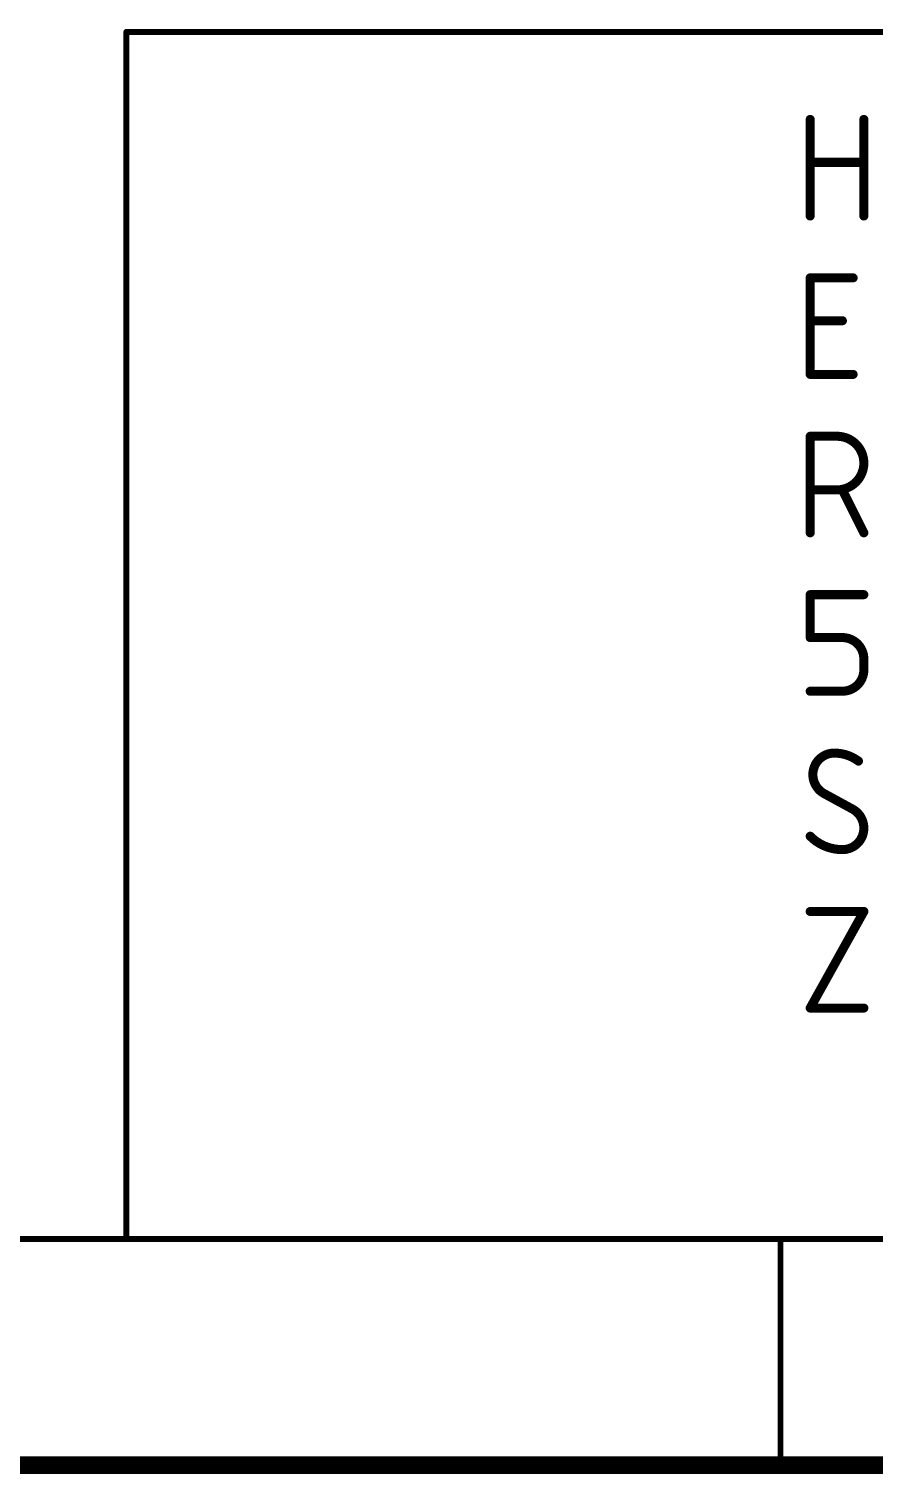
# Model space of a CAD drawing. Extents: x -10 to 250, y 0 to 179.
# Drawn here: x 149.49 to 163.71, y -0.15 to 24.18 of the extents above; entities that cross this region are included whole.
import ezdxf

# ---------------------------------------------------------------- set-up
doc = ezdxf.new("R2010")
doc.units = 0
doc.layers.add('94', color=14, linetype='CONTINUOUS')

msp = doc.modelspace()

# ---------------------------------------------------------------- linework, layer by layer
at = {"layer": '94'}
for points, const_width in [([(151.13, 3.81), (151.13, 24.13)], 0.1016), ([(151.13, 24.13), (205.105, 24.13)], 0.1016), ([(162.6362, 21.0312), (162.6362, 22.6568)], 0.1524), ([(163.5393, 22.6568), (163.5393, 21.0312)], 0.1524), ([(162.6362, 21.9343), (163.5393, 21.9343)], 0.1524), ([(162.6362, 18.3642), (162.6362, 19.9898)], 0.1524), ([(162.6362, 19.9898), (163.3587, 19.9898)], 0.1524), ([(162.6362, 19.2673), (163.1781, 19.2673)], 0.1524), ([(163.3587, 18.3642), (162.6362, 18.3642)], 0.1524), ([(162.6362, 15.6972), (162.6362, 17.3228)], 0.1524), ([(162.6362, 17.3228), (163.0878, 17.3228)], 0.1524), ([(163.0878, 16.4197), (162.6362, 16.4197)], 0.1524), ([(163.5393, 15.6972), (163.1781, 16.4197)], 0.1524), ([(162.6362, 13.9333), (162.6362, 14.6558)], 0.1524), ([(162.6362, 14.6558), (163.5393, 14.6558)], 0.1524), ([(163.1781, 13.9333), (162.6362, 13.9333)], 0.1524), ([(163.5393, 13.3914), (163.5393, 13.5721)], 0.1524), ([(162.6362, 13.0302), (163.1781, 13.0302)], 0.1524), ([(163.3587, 11.0405), (162.862, 11.3115)], 0.1524), ([(162.6362, 9.3218), (163.5393, 9.3218)], 0.1524), ([(163.5393, 9.3218), (162.6362, 7.6962)], 0.1524), ([(162.6362, 7.6962), (163.5393, 7.6962)], 0.1524), ([(-6.35, 3.81), (246.38, 3.81)], 0.1), ([(162.1367, 0), (162.1367, 3.81)], 0.1), ([(-10.16, 0), (250.19, 0)], 0.3)]:
    msp.add_lwpolyline(points, dxfattribs=dict(at, const_width=const_width))
for points, const_width in [([(151.1554, 24.13, 1), (151.1046, 24.13)], 0.0508), ([(151.13, 24.1554, 1), (151.13, 24.1046)], 0.0508), ([(162.6743, 22.6568, 1), (162.5981, 22.6568)], 0.0762), ([(163.5774, 22.6568, 1), (163.5012, 22.6568)], 0.0762), ([(162.6362, 21.9724, 1), (162.6362, 21.8962)], 0.0762), ([(163.5393, 21.8962, 1), (163.5393, 21.9724)], 0.0762), ([(162.5981, 21.0312, 1), (162.6743, 21.0312)], 0.0762), ([(163.5012, 21.0312, 1), (163.5774, 21.0312)], 0.0762), ([(162.6743, 19.9898, 1), (162.5981, 19.9898)], 0.0762), ([(162.6362, 20.0279, 1), (162.6362, 19.9517)], 0.0762), ([(163.3587, 19.9517, 1), (163.3587, 20.0279)], 0.0762), ([(162.6362, 19.3054, 1), (162.6362, 19.2292)], 0.0762), ([(163.1781, 19.2292, 1), (163.1781, 19.3054)], 0.0762), ([(162.6362, 18.4023, 1), (162.6362, 18.3261)], 0.0762), ([(162.5981, 18.3642, 1), (162.6743, 18.3642)], 0.0762), ([(163.3587, 18.3261, 1), (163.3587, 18.4023)], 0.0762), ([(162.6743, 17.3228, 1), (162.5981, 17.3228)], 0.0762), ([(162.6362, 17.3609, 1), (162.6362, 17.2847)], 0.0762), ([(163.0878, 16.4197, 1), (163.0878, 17.3228)], 0.1524), ([(163.0878, 17.3609, 1), (163.0878, 17.2847)], 0.0762), ([(163.0878, 17.2847, 1), (163.0878, 17.3609)], 0.0762), ([(162.6362, 16.4578, 1), (162.6362, 16.3816)], 0.0762), ([(163.0878, 16.4578, 1), (163.0878, 16.3816)], 0.0762), ([(163.0878, 16.3816, 1), (163.0878, 16.4578)], 0.0762), ([(163.2121, 16.4367, 1), (163.144, 16.4026)], 0.0762), ([(162.5981, 15.6972, 1), (162.6743, 15.6972)], 0.0762), ([(163.5052, 15.6802, 1), (163.5734, 15.7142)], 0.0762), ([(162.6743, 14.6558, 1), (162.5981, 14.6558)], 0.0762), ([(162.6362, 14.6939, 1), (162.6362, 14.6177)], 0.0762), ([(163.5393, 14.6177, 1), (163.5393, 14.6939)], 0.0762), ([(162.6362, 13.9714, 1), (162.6362, 13.8952)], 0.0762), ([(162.5981, 13.9333, 1), (162.6743, 13.9333)], 0.0762), ([(163.5393, 13.5721, 0.4142), (163.1781, 13.9333)], 0.1524), ([(163.1781, 13.9714, 1), (163.1781, 13.8952)], 0.0762), ([(163.1781, 13.8952, 1), (163.1781, 13.9714)], 0.0762), ([(163.5774, 13.5721, 1), (163.5012, 13.5721)], 0.0762), ([(163.1781, 13.0302, 0.4142), (163.5393, 13.3914)], 0.1524), ([(163.5012, 13.5721, 1), (163.5774, 13.5721)], 0.0762), ([(163.5774, 13.3914, 1), (163.5012, 13.3914)], 0.0762), ([(163.5012, 13.3914, 1), (163.5774, 13.3914)], 0.0762), ([(162.6362, 13.0683, 1), (162.6362, 12.9921)], 0.0762), ([(163.1781, 13.0683, 1), (163.1781, 12.9921)], 0.0762), ([(163.1781, 12.9921, 1), (163.1781, 13.0683)], 0.0762), ([(163.0426, 11.9888, 0.4142), (162.6814, 11.6276)], 0.1524), ([(163.449, 11.8533, 0.1623), (163.0426, 11.9888)], 0.1524), ([(163.0426, 12.0269, 1), (163.0426, 11.9507)], 0.0762), ([(163.0426, 11.9507, 1), (163.0426, 12.0269)], 0.0762), ([(162.6814, 11.6276, 0.2656), (162.862, 11.3115)], 0.1524), ([(162.7195, 11.6276, 1), (162.6433, 11.6276)], 0.0762), ([(163.4261, 11.8229, 1), (163.4719, 11.8838)], 0.0762), ([(162.6433, 11.6276, 1), (162.7195, 11.6276)], 0.0762), ([(162.8802, 11.3449, 1), (162.8437, 11.278)], 0.0762), ([(162.8426, 11.2786, 1), (162.8813, 11.3443)], 0.0762), ([(163.378, 11.0734, 1), (163.3393, 11.0077)], 0.0762), ([(163.5393, 10.7244, 0.2656), (163.3587, 11.0405)], 0.1524), ([(163.3404, 11.0071, 1), (163.3769, 11.074)], 0.0762), ([(163.1781, 10.3632, 0.4142), (163.5393, 10.7244)], 0.1524), ([(163.5774, 10.7244, 1), (163.5012, 10.7244)], 0.0762), ([(163.5012, 10.7244, 1), (163.5774, 10.7244)], 0.0762), ([(162.6362, 10.589, 0.2), (163.1781, 10.3632)], 0.1524), ([(162.6633, 10.6158, 1), (162.6091, 10.5621)], 0.0762), ([(163.1781, 10.4013, 1), (163.1781, 10.3251)], 0.0762), ([(163.1781, 10.3251, 1), (163.1781, 10.4013)], 0.0762), ([(162.6362, 9.3599, 1), (162.6362, 9.2837)], 0.0762), ([(163.5726, 9.3033, 1), (163.506, 9.3403)], 0.0762), ([(163.5393, 9.2837, 1), (163.5393, 9.3599)], 0.0762), ([(162.6362, 7.7343, 1), (162.6362, 7.6581)], 0.0762), ([(162.6029, 7.7147, 1), (162.6695, 7.6777)], 0.0762), ([(163.5393, 7.6581, 1), (163.5393, 7.7343)], 0.0762), ([(151.1046, 3.81, 1), (151.1554, 3.81)], 0.0508), ([(162.1617, 3.81, 1), (162.1117, 3.81)], 0.05), ([(162.1117, 0, 1), (162.1617, 0)], 0.05)]:
    msp.add_lwpolyline(points, format="xyb", dxfattribs=dict(at, const_width=const_width))

doc.saveas('drawing.dxf')
